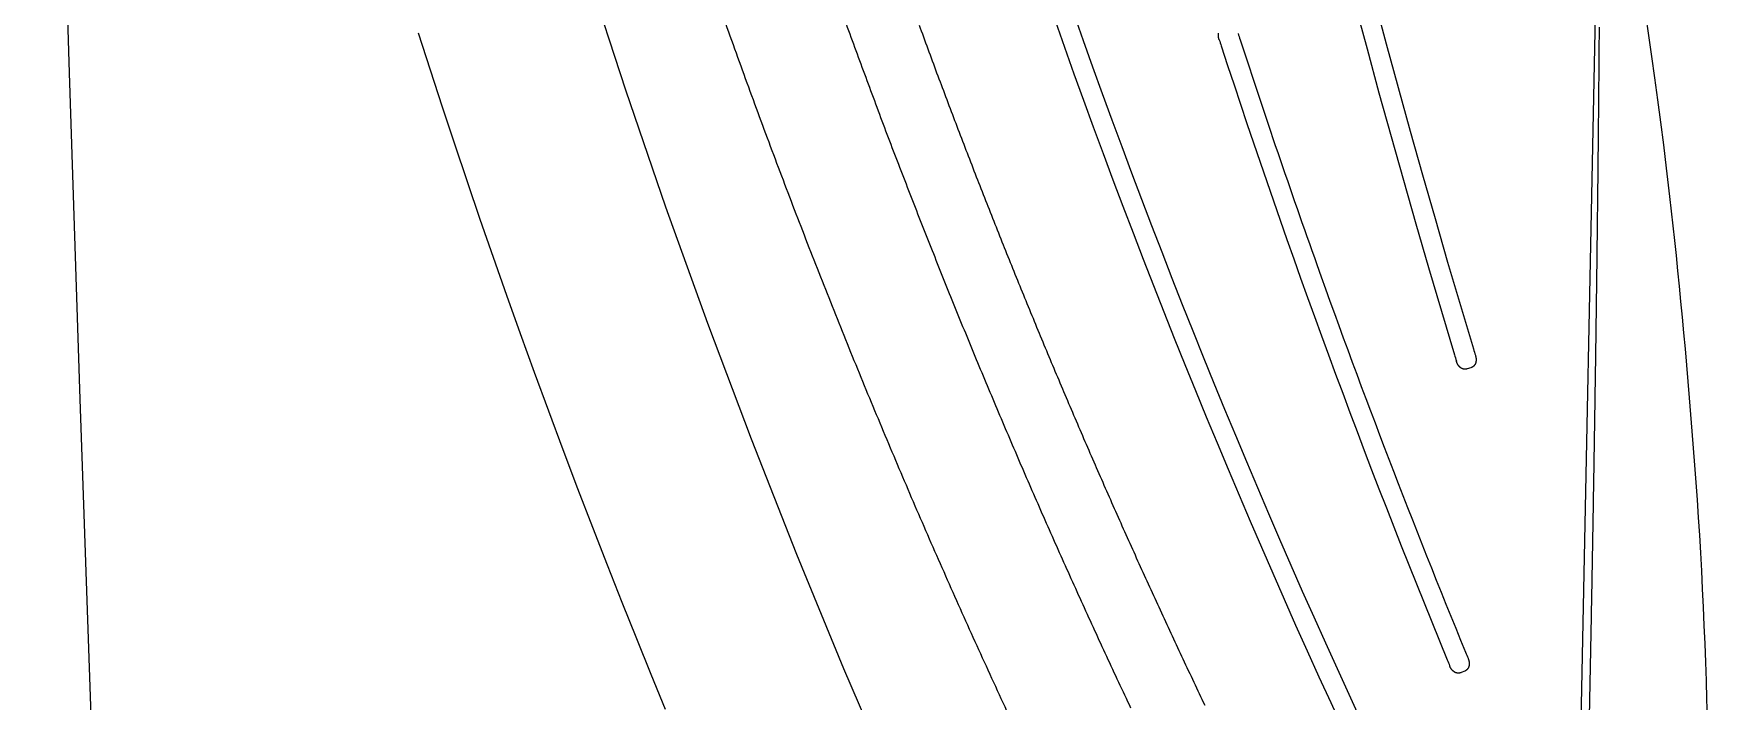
# Model space of a CAD drawing. Extents: x 832 to 912, y 781 to 934.
# Drawn here: x 835.945 to 840.155, y 830.138 to 831.818 of the extents above; entities that cross this region are included whole.
import ezdxf

# ---------------------------------------------------------------- set-up
doc = ezdxf.new("R2010")
doc.units = 0
doc.header["$MEASUREMENT"] = 0
for name, color, linetype in [('1', 4, 'Continuous'), ('DIM', 3, 'Continuous'), ('SPA', 2, 'Continuous')]:
    doc.layers.add(name, color=color, linetype=linetype)

# ---------------------------------------------------------------- blocks, each defined once
blk = doc.blocks.new('TRICKLER')
at = {"layer": '1', "linetype": 'Continuous'}
blk.add_line((1.4112, -11.105), (1.5703, -7.7032), dxfattribs=at)
at = {"layer": '1', "color": 3, "linetype": 'Continuous'}
for p, q in [((1.2315, -8.6235), (1.2219, -8.6261)), ((1.1956, -9.3855), (1.1863, -9.3891))]:
    blk.add_line(p, q, dxfattribs=at)
at = {"layer": '1', "linetype": 'Continuous'}
for points in [[(-0.6366, -7.6533, 0.001127), (-0.6085, -7.7397, 0.001126), (-0.58, -7.826, 0.001126), (-0.5512, -7.912, 0.001125), (-0.5219, -7.998, 0.001124), (-0.4923, -8.0838, 0.001124), (-0.4623, -8.1694, 0.001123), (-0.4319, -8.2549, 0.001123), (-0.4011, -8.3402, 0.001122), (-0.37, -8.4253, 0.001122), (-0.3385, -8.5103, 0.001122), (-0.3066, -8.5951, 0.001121), (-0.2743, -8.6798, 0.001121), (-0.2417, -8.7642, 0.001121), (-0.2087, -8.8485, 0.001121), (-0.1753, -8.9327, 0.001121), (-0.1416, -9.0166, 0.001121), (-0.1074, -9.1004, 0.001121), (-0.073, -9.1839, 0.001121), (-0.0381, -9.2673, 0.001121), (-0.0029, -9.3505, 0.001122), (0.0326, -9.4335, 0.001121), (0.0685, -9.5163, 0.00112)], [(-0.1324, -7.7249, 0.000811), (-0.112, -7.7855, 0.000811), (-0.0914, -7.846, 0.000811), (-0.0705, -7.9065, 0.000811), (-0.0495, -7.9669, 0.000811), (-0.0283, -8.0272, 0.000811), (-0.0069, -8.0874, 0.000811), (0.0147, -8.1476, 0.000811), (0.0365, -8.2077, 0.00081), (0.0585, -8.2677, 0.00081), (0.0807, -8.3276, 0.00081), (0.1031, -8.3875, 0.00081), (0.1257, -8.4473, 0.00081), (0.1485, -8.5071, 0.000809), (0.1714, -8.5667, 0.00081), (0.1946, -8.6263, 0.000812), (0.218, -8.6859, 0.000812), (0.2416, -8.7453, 0.000812), (0.2653, -8.8047, 0.000812), (0.2893, -8.8641, 0.000812), (0.3134, -8.9233, 0.000812), (0.3378, -8.9825, 0.000812), (0.3624, -9.0416, 0.000812), (0.3871, -9.1007, 0.000811), (0.4121, -9.1596, 0.000811), (0.4372, -9.2185, 0.000811), (0.4626, -9.2774, 0.000812), (0.4881, -9.3361, 0.000812), (0.5138, -9.3948, 0.000812), (0.5397, -9.4534, 0.000812)], [(1.5768, -7.7761, -0.000122), (1.5755, -7.8152, -0.000119), (1.5741, -7.8548, -0.000116), (1.5727, -7.8949, -0.000113), (1.5713, -7.9355, -0.00011), (1.5698, -7.9765, -0.000108), (1.5683, -8.018, -0.000105), (1.5668, -8.0599, -0.000103), (1.5652, -8.1023, -0.000101), (1.5636, -8.1451, -0.000099), (1.562, -8.1883, -0.000097), (1.5603, -8.2318, -0.000095), (1.5586, -8.2757, -0.000094), (1.5569, -8.3199, -0.000092), (1.5552, -8.3643, -0.00009), (1.5534, -8.4091, -0.000089), (1.5516, -8.4541, -0.000088), (1.5498, -8.4994, -0.000087), (1.5479, -8.5449, -0.000085), (1.5461, -8.5907, -0.000084), (1.5442, -8.6367, -0.000083), (1.5422, -8.6829, -0.000082), (1.5403, -8.7293, -0.000082), (1.5383, -8.7759, -0.000081), (1.5363, -8.8227, -0.00008), (1.5343, -8.8697, -0.000079), (1.5322, -8.9168, -0.000079), (1.5302, -8.9641, -0.000078), (1.5281, -9.0116, -0.000078), (1.526, -9.0591, -0.000078), (1.5239, -9.1068, -0.000077), (1.5217, -9.1546, -0.000077), (1.5196, -9.2024, -0.000077), (1.5174, -9.2504, -0.000076), (1.5152, -9.2984, -0.000076), (1.513, -9.3465, -0.000076), (1.5107, -9.3947, -0.000076), (1.5085, -9.4429, -0.000076), (1.5062, -9.4911, -0.000076), (1.5039, -9.5394, -0.000076)]]:
    blk.add_lwpolyline(points, format="xyb", dxfattribs=at)
at = {"layer": '1', "color": 3, "linetype": 'Continuous'}
for points in [[(0.3542, -9.4562, -0.000901), (0.3254, -9.3905, -0.000901), (0.2969, -9.3248, -0.000901), (0.2687, -9.259, -0.000901), (0.2407, -9.193, -0.000901), (0.2129, -9.127, -0.000901), (0.1853, -9.0608, -0.000901), (0.158, -8.9946, -0.000901), (0.131, -8.9282, -0.000901), (0.1041, -8.8618, -0.000901), (0.0776, -8.7952, -0.000901), (0.0512, -8.7286, -0.000901), (0.0251, -8.6618, -0.000901), (-0.0008, -8.595, -0.000901), (-0.0264, -8.528, -0.000901), (-0.0518, -8.461, -0.000901), (-0.0769, -8.3938, -0.000901), (-0.1018, -8.3266, -0.0009), (-0.1265, -8.2593, -0.000901), (-0.1509, -8.1919, -0.000901), (-0.1751, -8.1243, -0.000902), (-0.199, -8.0568, -0.000902), (-0.2227, -7.9891, -0.000902), (-0.2461, -7.9213, -0.000901), (-0.2693, -7.8535, -0.000901), (-0.2922, -7.7856, -0.000901), (-0.3149, -7.7176, -0.0009)], [(0.6211, -7.7821), (0.6208, -7.7813, -0.007727), (0.6205, -7.7804, -0.007594), (0.6203, -7.7795, -0.007434), (0.6201, -7.7786, -0.007317), (0.6199, -7.7777, -0.00723), (0.6197, -7.7768, -0.007173), (0.6196, -7.7759, -0.007135), (0.6194, -7.775, -0.007139), (0.6194, -7.774, -0.007157), (0.6193, -7.7731, -0.007212), (0.6193, -7.7722, -0.007281), (0.6193, -7.7712, -0.007389), (0.6193, -7.7703, -0.007507), (0.6193, -7.7693, -0.007667), (0.6194, -7.7684, -0.007835), (0.6195, -7.7675, -0.008046), (0.6197, -7.7665, -0.008263), (0.6198, -7.7656, -0.008525)], [(1.2219, -8.6261), (1.2211, -8.6263, -0.01025), (1.2203, -8.6265, -0.010625), (1.2195, -8.6266, -0.010792), (1.2188, -8.6267, -0.010721), (1.218, -8.6268, -0.010723), (1.2172, -8.6268, -0.010722), (1.2165, -8.6268, -0.010722), (1.2157, -8.6267, -0.010669), (1.215, -8.6267, -0.010633), (1.2143, -8.6266, -0.010564), (1.2136, -8.6264, -0.010507), (1.2128, -8.6263, -0.01042), (1.2121, -8.6261, -0.010346), (1.2114, -8.6259, -0.01025), (1.2107, -8.6256, -0.010165), (1.2101, -8.6253, -0.010065), (1.2094, -8.625, -0.009976), (1.2088, -8.6247, -0.009877), (1.2081, -8.6243, -0.009701), (1.2075, -8.624, -0.009406), (1.2069, -8.6236, -0.009135), (1.2063, -8.6231, -0.008835), (1.2057, -8.6227, -0.008565), (1.2051, -8.6222, -0.008278), (1.2046, -8.6217, -0.008021), (1.204, -8.6212, -0.007752), (1.2035, -8.6207, -0.007515), (1.203, -8.6201, -0.007269), (1.2025, -8.6196, -0.007055), (1.202, -8.619, -0.006836), (1.2015, -8.6184, -0.006646), (1.2011, -8.6178, -0.006451), (1.2006, -8.6172, -0.006292), (1.2002, -8.6165, -0.006136), (1.1998, -8.6159, -0.005988), (1.1994, -8.6152, -0.00582), (1.199, -8.6146, -0.005755), (1.1986, -8.6139, -0.005747), (1.1983, -8.6132, -0.005519), (1.198, -8.6125, -0.005107), (1.1976, -8.6119, -0.005533), (1.1973, -8.6112, -0.006473), (1.197, -8.6104, -0.004963), (1.1968, -8.6098, -0.001833), (1.1965, -8.6092, -0.006836), (1.1963, -8.6084, -0.011855), (1.1959, -8.6072, -0.005953), (1.1955, -8.6056, -0.003204)], [(1.2437, -8.5924), (1.2439, -8.5931, -0.004676), (1.2441, -8.5938, -0.004541), (1.2443, -8.5945, -0.004496), (1.2444, -8.5952, -0.00458), (1.2446, -8.5959, -0.004635), (1.2447, -8.5967, -0.004694), (1.2448, -8.5974, -0.004755), (1.2449, -8.5982, -0.004854), (1.245, -8.5989, -0.004946), (1.2451, -8.5997, -0.005067), (1.2452, -8.6004, -0.005182), (1.2452, -8.6012, -0.00533), (1.2453, -8.6019, -0.005472), (1.2453, -8.6027, -0.005646), (1.2453, -8.6035, -0.005813), (1.2452, -8.6042, -0.006014), (1.2452, -8.605, -0.006208), (1.2451, -8.6057, -0.006436), (1.2451, -8.6065, -0.006655), (1.245, -8.6072, -0.006911), (1.2448, -8.608, -0.007153), (1.2447, -8.6087, -0.00743), (1.2445, -8.6094, -0.0077), (1.2444, -8.6102, -0.008014), (1.2441, -8.6109, -0.008277), (1.2439, -8.6116, -0.008539), (1.2437, -8.6123, -0.008701), (1.2434, -8.613, -0.00879), (1.2431, -8.6136, -0.008895), (1.2427, -8.6143, -0.009028), (1.2424, -8.6149, -0.009151), (1.242, -8.6156, -0.009284), (1.2416, -8.6162, -0.009423), (1.2412, -8.6168, -0.009591), (1.2408, -8.6174, -0.0097), (1.2403, -8.6179, -0.009785), (1.2398, -8.6185, -0.010009), (1.2393, -8.619, -0.010384), (1.2388, -8.6195, -0.010182), (1.2382, -8.62, -0.009571), (1.2377, -8.6205, -0.010755), (1.2371, -8.6209, -0.013111), (1.2364, -8.6213, -0.009836), (1.2358, -8.6217, -0.002988), (1.2352, -8.622, -0.01432), (1.2345, -8.6224, -0.024837), (1.2332, -8.6229, -0.011762), (1.2315, -8.6235, -0.006052)], [(1.1863, -9.3891), (1.1855, -9.3894, -0.010261), (1.1848, -9.3896, -0.010636), (1.184, -9.3898, -0.010803), (1.1833, -9.39, -0.010731), (1.1825, -9.3901, -0.010733), (1.1818, -9.3902, -0.010731), (1.181, -9.3903, -0.01073), (1.1803, -9.3903, -0.010677), (1.1795, -9.3903, -0.01064), (1.1788, -9.3903, -0.01057), (1.1781, -9.3902, -0.010513), (1.1773, -9.3901, -0.010425), (1.1766, -9.39, -0.010351), (1.1759, -9.3898, -0.010253), (1.1752, -9.3897, -0.010169), (1.1745, -9.3895, -0.010068), (1.1738, -9.3892, -0.009979), (1.1731, -9.3889, -0.009879), (1.1724, -9.3887, -0.009703), (1.1718, -9.3883, -0.009408), (1.1711, -9.388, -0.009136), (1.1705, -9.3876, -0.008836), (1.1699, -9.3872, -0.008566), (1.1693, -9.3868, -0.008279), (1.1687, -9.3864, -0.008022), (1.1681, -9.3859, -0.007753), (1.1675, -9.3855, -0.007516), (1.1669, -9.385, -0.007269), (1.1664, -9.3844, -0.007055), (1.1658, -9.3839, -0.006836), (1.1653, -9.3834, -0.006646), (1.1648, -9.3828, -0.006451), (1.1643, -9.3822, -0.006292), (1.1638, -9.3817, -0.006137), (1.1633, -9.3811, -0.005988), (1.1629, -9.3804, -0.005821), (1.1624, -9.3798, -0.005755), (1.162, -9.3792, -0.005747), (1.1616, -9.3786, -0.005519), (1.1612, -9.3779, -0.005108), (1.1608, -9.3773, -0.005533), (1.1604, -9.3766, -0.006474), (1.1601, -9.3759, -0.004964), (1.1597, -9.3753, -0.001833), (1.1594, -9.3747, -0.006837), (1.1591, -9.3739, -0.011856), (1.1586, -9.3728, -0.005954), (1.158, -9.3712, -0.003205)], [(1.2048, -9.3534), (1.205, -9.3541, -0.004664), (1.2053, -9.3548, -0.004529), (1.2055, -9.3554, -0.004485), (1.2057, -9.3561, -0.00457), (1.206, -9.3568, -0.004626), (1.2062, -9.3576, -0.004685), (1.2064, -9.3583, -0.004747), (1.2065, -9.359, -0.004847), (1.2067, -9.3597, -0.004939), (1.2069, -9.3605, -0.00506), (1.207, -9.3612, -0.005176), (1.2071, -9.362, -0.005325), (1.2072, -9.3627, -0.005467), (1.2073, -9.3635, -0.005642), (1.2074, -9.3643, -0.005809), (1.2074, -9.365, -0.006011), (1.2075, -9.3658, -0.006205), (1.2075, -9.3665, -0.006433), (1.2075, -9.3673, -0.006653), (1.2074, -9.368, -0.006909), (1.2074, -9.3688, -0.007152), (1.2073, -9.3695, -0.007429), (1.2072, -9.3703, -0.007699), (1.2071, -9.371, -0.008013), (1.207, -9.3718, -0.008276), (1.2068, -9.3725, -0.008539), (1.2066, -9.3732, -0.0087), (1.2064, -9.3739, -0.008789), (1.2062, -9.3746, -0.008894), (1.2059, -9.3753, -0.009027), (1.2056, -9.376, -0.00915), (1.2053, -9.3766, -0.009283), (1.205, -9.3773, -0.009422), (1.2046, -9.3779, -0.00959), (1.2042, -9.3785, -0.009699), (1.2038, -9.3791, -0.009784), (1.2034, -9.3797, -0.010009), (1.203, -9.3803, -0.010383), (1.2025, -9.3809, -0.010182), (1.202, -9.3814, -0.009571), (1.2015, -9.3819, -0.010756), (1.2009, -9.3824, -0.013112), (1.2003, -9.3829, -0.009837), (1.1997, -9.3833, -0.002988), (1.1992, -9.3837, -0.014322), (1.1985, -9.3842, -0.024843), (1.1973, -9.3848, -0.011765), (1.1956, -9.3855, -0.006054)]]:
    blk.add_lwpolyline(points, format="xyb", dxfattribs=at)
for centre, radius, start, end in [((19.2733, -1.5924), 20.025, 178.91112, 204.95801), ((19.2733, -1.5924), 19.975, 178.91118, 204.95794), ((28.231, -1.2244), 28.025, 180.30547, 195.23684), ((28.231, -1.2244), 27.975, 180.3055, 195.23681), ((21.7404, -1.5307), 22.0251, 196.48888, 196.53196), ((21.7403, -1.5308), 21.975, 196.48834, 196.53144), ((21.7403, -1.5308), 21.975, 196.53144, 198.08816), ((21.7404, -1.5307), 22.0251, 196.53196, 200.81045), ((21.7406, -1.5307), 21.9753, 198.08816, 200.81038), ((28.231, -1.2244), 27.975, 195.23681, 195.27064), ((28.231, -1.2244), 28.025, 195.23684, 195.27066), ((21.7406, -1.5307), 21.9753, 200.81038, 200.85345), ((21.7404, -1.5307), 22.0251, 200.81045, 200.85349)]:
    blk.add_arc(centre, radius, start, end, dxfattribs=at)
blk = doc.blocks.new('2010SOVEREIGN')
at = {"layer": 'SPA', "color": 2, "linetype": 'Continuous'}
blk.add_lwpolyline([(3.8628, 28.8284), (3.8274, 29.6483), (3.7937, 30.4683), (3.7617, 31.2883), (3.7313, 32.1085), (3.7027, 32.9286), (3.6758, 33.7489), (3.6505, 34.5692), (3.627, 35.3895), (3.6051, 36.2099), (3.585, 37.0304)], dxfattribs=at)
at = {"layer": 'SPA', "color": 3, "linetype": 'Continuous'}
for points in [[(4.265, 37.0276), (4.3154, 36.7206), (4.3704, 36.4144), (4.4301, 36.1091), (4.4944, 35.8047), (4.5633, 35.5013), (4.6369, 35.199), (4.7151, 34.8979), (4.7978, 34.598), (4.8851, 34.2994), (4.977, 34.0022), (5.0733, 33.7064), (5.1742, 33.4121), (5.2795, 33.1194), (5.3893, 32.8283), (5.5035, 32.5389), (5.6221, 32.2513), (5.745, 31.9656), (6.0039, 31.3999)], [(4.5526, 33.8492), (4.5823, 33.7567), (4.6127, 33.6636), (4.6437, 33.57), (4.6754, 33.4757), (4.7077, 33.3809), (4.7408, 33.2855), (4.7745, 33.1896), (4.8089, 33.0933), (4.8439, 32.9964), (4.8797, 32.8992), (4.9162, 32.8015), (4.9533, 32.7035), (4.9904, 32.6068), (5.0275, 32.5117), (5.0644, 32.4183), (5.101, 32.3268), (5.1375, 32.237), (5.1736, 32.1491)], [(7.6916, 33.5092), (7.6845, 33.5676), (7.6772, 33.6248), (7.6698, 33.681), (7.6624, 33.736), (7.6548, 33.7899), (7.6471, 33.8428), (7.6393, 33.8944)], [(7.7945, 32.127), (7.7931, 32.1738), (7.7916, 32.2204), (7.79, 32.2669), (7.7883, 32.3132), (7.7864, 32.3593), (7.7844, 32.4053), (7.7822, 32.4511), (7.7799, 32.4966), (7.7774, 32.5418), (7.7748, 32.5866), (7.772, 32.6311), (7.7691, 32.6752), (7.766, 32.7189), (7.7629, 32.7622), (7.7596, 32.8052), (7.7563, 32.8478), (7.7529, 32.8899), (7.7495, 32.9317), (7.746, 32.9731), (7.7425, 33.014), (7.7389, 33.0546), (7.7353, 33.0947), (7.7316, 33.1345), (7.7278, 33.1738), (7.724, 33.2127), (7.7201, 33.2512), (7.7162, 33.2893), (7.7123, 33.327), (7.7082, 33.3643), (7.7042, 33.4012), (7.7, 33.4376), (7.6916, 33.5092)]]:
    blk.add_lwpolyline(points, dxfattribs=at)
at = {"layer": 'DIM', "rotation": 1.535823026920423}
blk.add_blockref('TRICKLER', (5.7372, 41.5947), dxfattribs=at)

msp = doc.modelspace()

# ---------------------------------------------------------------- block references
at = {"layer": '1'}
msp.add_blockref('2010SOVEREIGN', (832.36, 797.97), dxfattribs=at)

doc.saveas('drawing.dxf')
